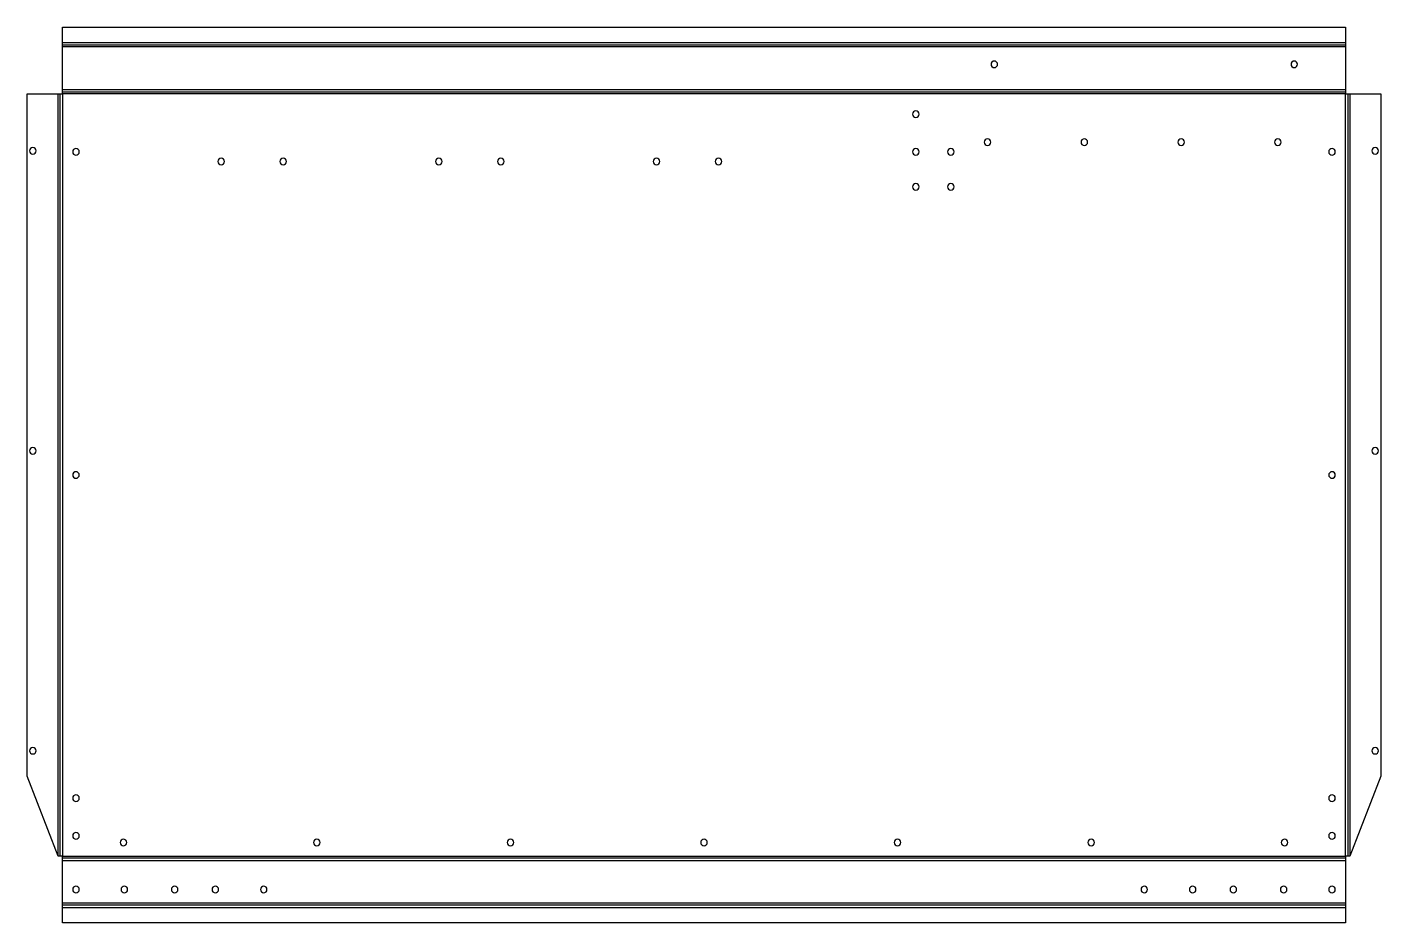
# Model space of a CAD drawing. Header units: millimetres. Extents: x -18 to 681, y 0 to 463.
import ezdxf

# ---------------------------------------------------------------- set-up
doc = ezdxf.new("R2010")
doc.units = ezdxf.units.MM

msp = doc.modelspace()

# ---------------------------------------------------------------- linework, layer by layer
at = {"layer": 'BEND'}
for p, q in [((0, 453.92), (663, 453.92)), ((-1.13, 34.52), (-1.13, 428.52)), ((0, 429.65), (663, 429.65)), ((664.13, 428.52), (664.13, 34.52)), ((663, 33.39), (0, 33.39)), ((663, 9.13), (0, 9.13))]:
    msp.add_line(p, q, dxfattribs=at)
at = {"layer": 'BEND_EXTENT'}
for p, q in [((0, 455.05), (663, 455.05)), ((663, 452.79), (0, 452.79)), ((-2.26, 34.52), (-2.26, 428.52)), ((0, 430.79), (663, 430.79)), ((665.26, 428.52), (665.26, 34.52)), ((0, 32.26), (663, 32.26)), ((663, 10.26), (0, 10.26)), ((0, 8), (663, 8))]:
    msp.add_line(p, q, dxfattribs=at)
msp.add_lwpolyline([(663, 428.52), (0, 428.52), (0, 34.52), (663, 34.52)], close=True, dxfattribs=at)
at = {"layer": 'INTERIOR_PROFILES', "extrusion": (0, 0, -1)}
for centre in [(-481.5, 443.79), (-636.5, 443.79), (-441, 418.02), (15.26, 399.02), (-7, 398.52), (-441, 398.52), (-459, 398.52), (-478, 403.52), (-528, 403.52), (-578, 403.52), (-628, 403.52), (-656, 398.52), (-678.26, 399.02), (-82, 393.52), (-114, 393.52), (-194.5, 393.52), (-226.5, 393.52), (-307, 393.52), (-339, 393.52), (-441, 380.52), (-459, 380.52), (15.26, 244.02), (-678.26, 244.02), (-7, 231.52), (-656, 231.52), (15.26, 89.02), (-678.26, 89.02), (-7, 64.52), (-656, 64.52), (-7, 45.02), (-31.5, 41.52), (-131.5, 41.52), (-231.5, 41.52), (-331.5, 41.52), (-431.5, 41.52), (-531.5, 41.52), (-631.5, 41.52), (-656, 45.02), (-7, 17.26), (-32, 17.26), (-58, 17.26), (-79, 17.26), (-104, 17.26), (-559, 17.26), (-584, 17.26), (-605, 17.26), (-631, 17.26), (-656, 17.26)]:
    msp.add_circle(centre, 1.7, dxfattribs=at)
at = {"layer": 'OUTER_PROFILES'}
msp.add_lwpolyline([(0, 428.52), (0, 463.05), (663, 463.05), (663, 428.52), (665.26, 428.52), (681.26, 428.52), (681.26, 75.86), (665.26, 34.52), (663, 34.52), (663, 32.26), (663, 10.26), (663, 0), (0, 0), (0, 10.26), (0, 32.26), (0, 34.52), (-2.26, 34.52), (-18.26, 75.86), (-18.26, 428.52), (-2.26, 428.52)], close=True, dxfattribs=at)

doc.saveas('drawing.dxf')
